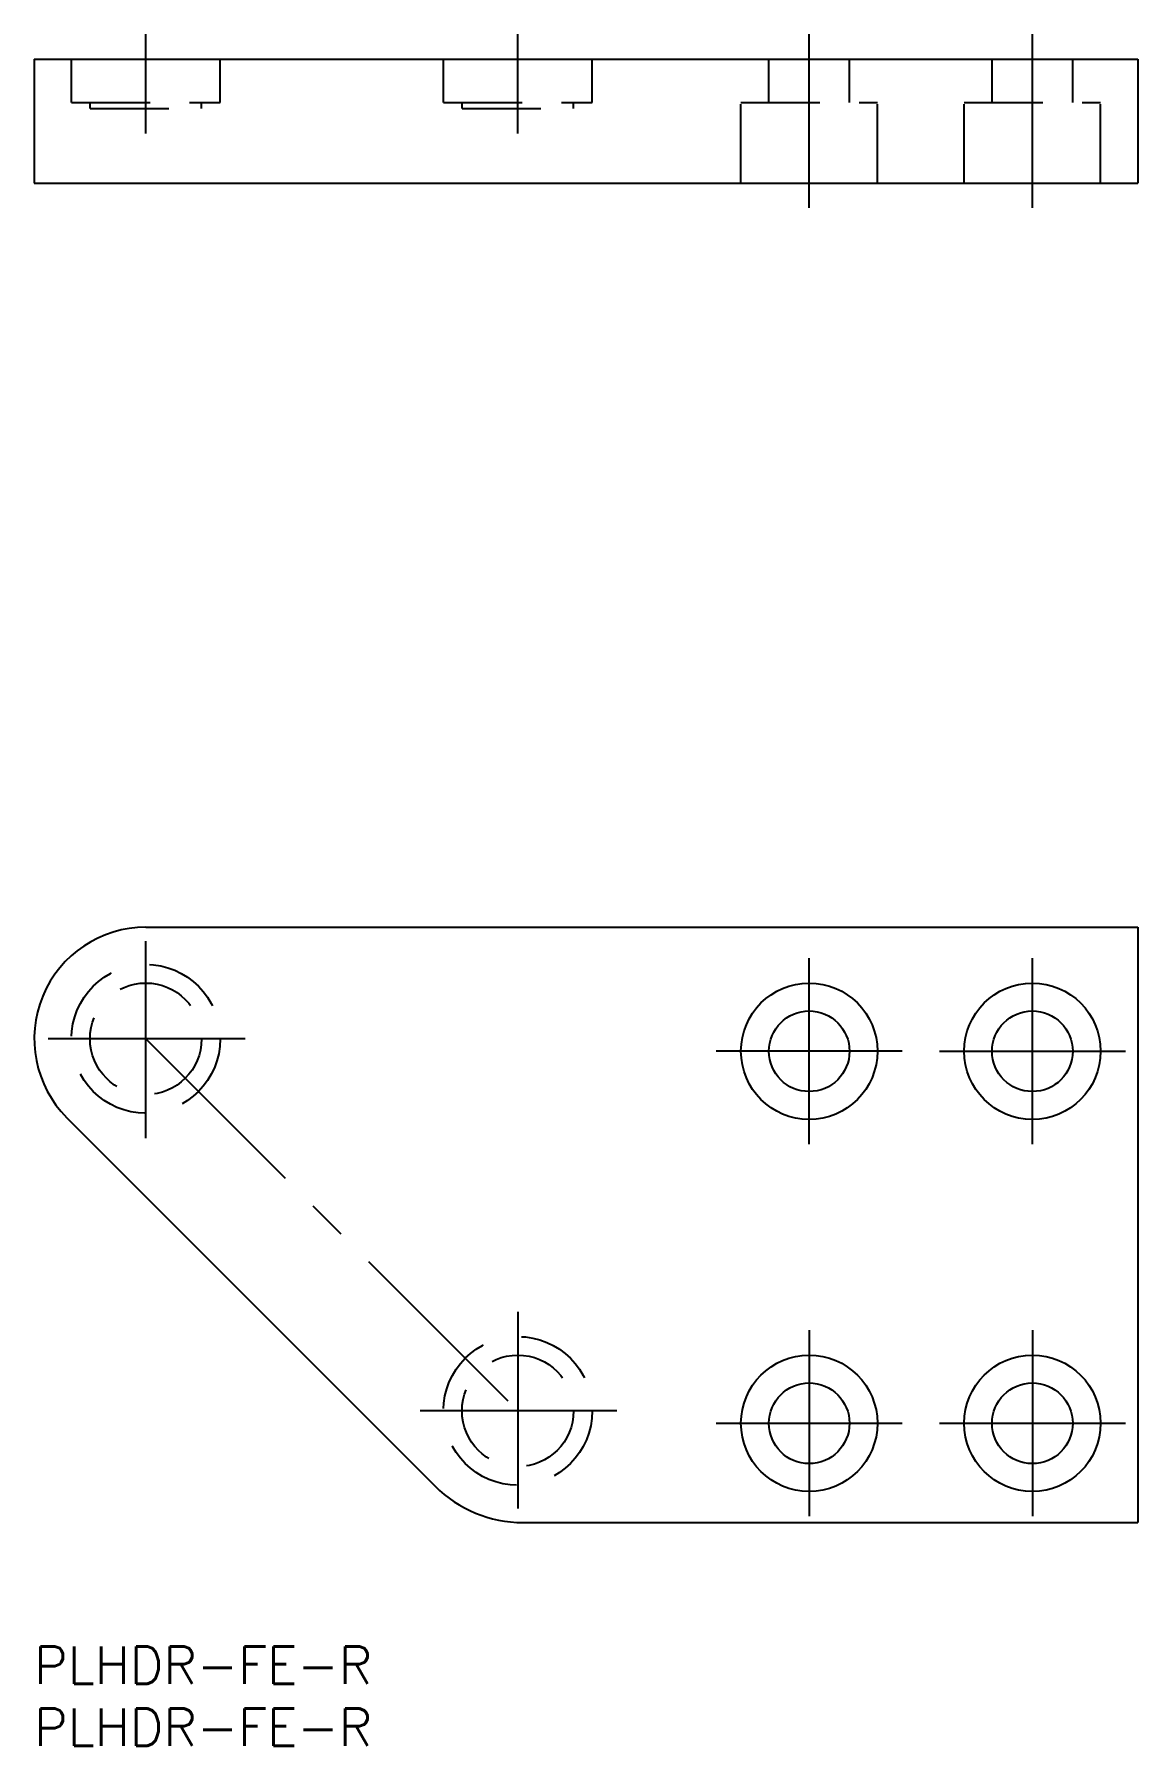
# Model space of a CAD drawing. Extents: x 0 to 89, y -8 to 130.
import ezdxf

# ---------------------------------------------------------------- set-up
doc = ezdxf.new("R2010")
doc.units = 0
doc.header["$LTSCALE"] = 0.5
doc.linetypes.add('CENTER', pattern=[50.8, 31.75, -6.35, 6.35, -6.35])
doc.linetypes.add('DASHED', pattern=[19.05, 12.7, -6.35])
for name, color, linetype in [('MSM_CENTER', 1, 'CENTER'), ('MSM_CONTINUOUS', 7, 'CONTINUOUS'), ('MSM_DASHED', 4, 'DASHED'), ('MSM_PART_NUMBER', 7, 'CONTINUOUS')]:
    doc.layers.add(name, color=color, linetype=linetype)
doc.styles.get("Standard").update_dxf_attribs({"font": 'txt.shx', "height": 3, "bigfont": 'bigfont.shx'})

msp = doc.modelspace()

# ---------------------------------------------------------------- linework, layer by layer
at = {"layer": 'MSM_CENTER'}
for p, q in [((9, 122), (9, 130)), ((39, 122), (39, 130)), ((62.5, 116), (62.5, 130)), ((80.5, 116), (80.5, 130)), ((9, 41), (9, 57)), ((62.5, 40.5), (62.5, 55.5)), ((80.5, 40.5), (80.5, 55.5)), ((17, 49), (1, 49)), ((9, 49), (39, 19)), ((70, 48), (55, 48)), ((73, 48), (88, 48)), ((39, 27), (39, 11)), ((62.5, 25.5), (62.5, 10.5)), ((80.5, 25.5), (80.5, 10.5)), ((47, 19), (31, 19)), ((55, 18), (70, 18)), ((73, 18), (88, 18))]:
    msp.add_line(p, q, dxfattribs=at)
at = {"layer": 'MSM_CONTINUOUS'}
for p, q in [((0, 128), (0, 118)), ((0, 128), (89, 128)), ((89, 128), (89, 118)), ((0, 118), (89, 118)), ((9, 58), (89, 58)), ((89, 58), (89, 10)), ((2.64, 42.64), (32.34, 12.93)), ((39.41, 10), (89, 10))]:
    msp.add_line(p, q, dxfattribs=at)
for centre, radius in [((62.5, 48), 5.5), ((80.5, 48), 5.5), ((62.5, 48), 3.25), ((80.5, 48), 3.25), ((62.5, 18), 5.5), ((80.5, 18), 5.5), ((62.5, 18), 3.25), ((80.5, 18), 3.25)]:
    msp.add_circle(centre, radius, dxfattribs=at)
for centre, radius, start, end in [((9, 49), 9, 90, 225), ((39.41, 20), 10, 225, 270)]:
    msp.add_arc(centre, radius, start, end, dxfattribs=at)
at = {"layer": 'MSM_DASHED'}
for p, q in [((3, 124.5), (3, 128)), ((15, 124.5), (15, 128)), ((33, 124.5), (33, 128)), ((45, 124.5), (45, 128)), ((59.25, 124.5), (59.25, 128)), ((65.75, 124.5), (65.75, 128)), ((77.25, 124.5), (77.25, 128)), ((83.75, 124.5), (83.75, 128)), ((3, 124.5), (15, 124.5)), ((4.5, 124), (4.5, 124.5)), ((13.5, 124), (13.5, 124.5)), ((33, 124.5), (45, 124.5)), ((34.5, 124), (34.5, 124.5)), ((43.5, 124), (43.5, 124.5)), ((57, 118), (57, 124.5)), ((57, 124.5), (68, 124.5)), ((68, 118), (68, 124.5)), ((75, 118), (75, 124.5)), ((75, 124.5), (86, 124.5)), ((86, 118), (86, 124.5)), ((4.5, 124), (13.5, 124)), ((34.5, 124), (43.5, 124))]:
    msp.add_line(p, q, dxfattribs=at)
for centre, radius in [((9, 49), 6), ((9, 49), 4.5), ((39, 19), 6), ((39, 19), 4.5)]:
    msp.add_circle(centre, radius, dxfattribs=at)

# ---------------------------------------------------------------- texts
at = {"layer": 'MSM_PART_NUMBER'}
for p in [(0, -3), (0, -8)]:
    msp.add_text('PLHDR-FE-R', height=3, dxfattribs=at).set_placement(p)

doc.saveas('drawing.dxf')
